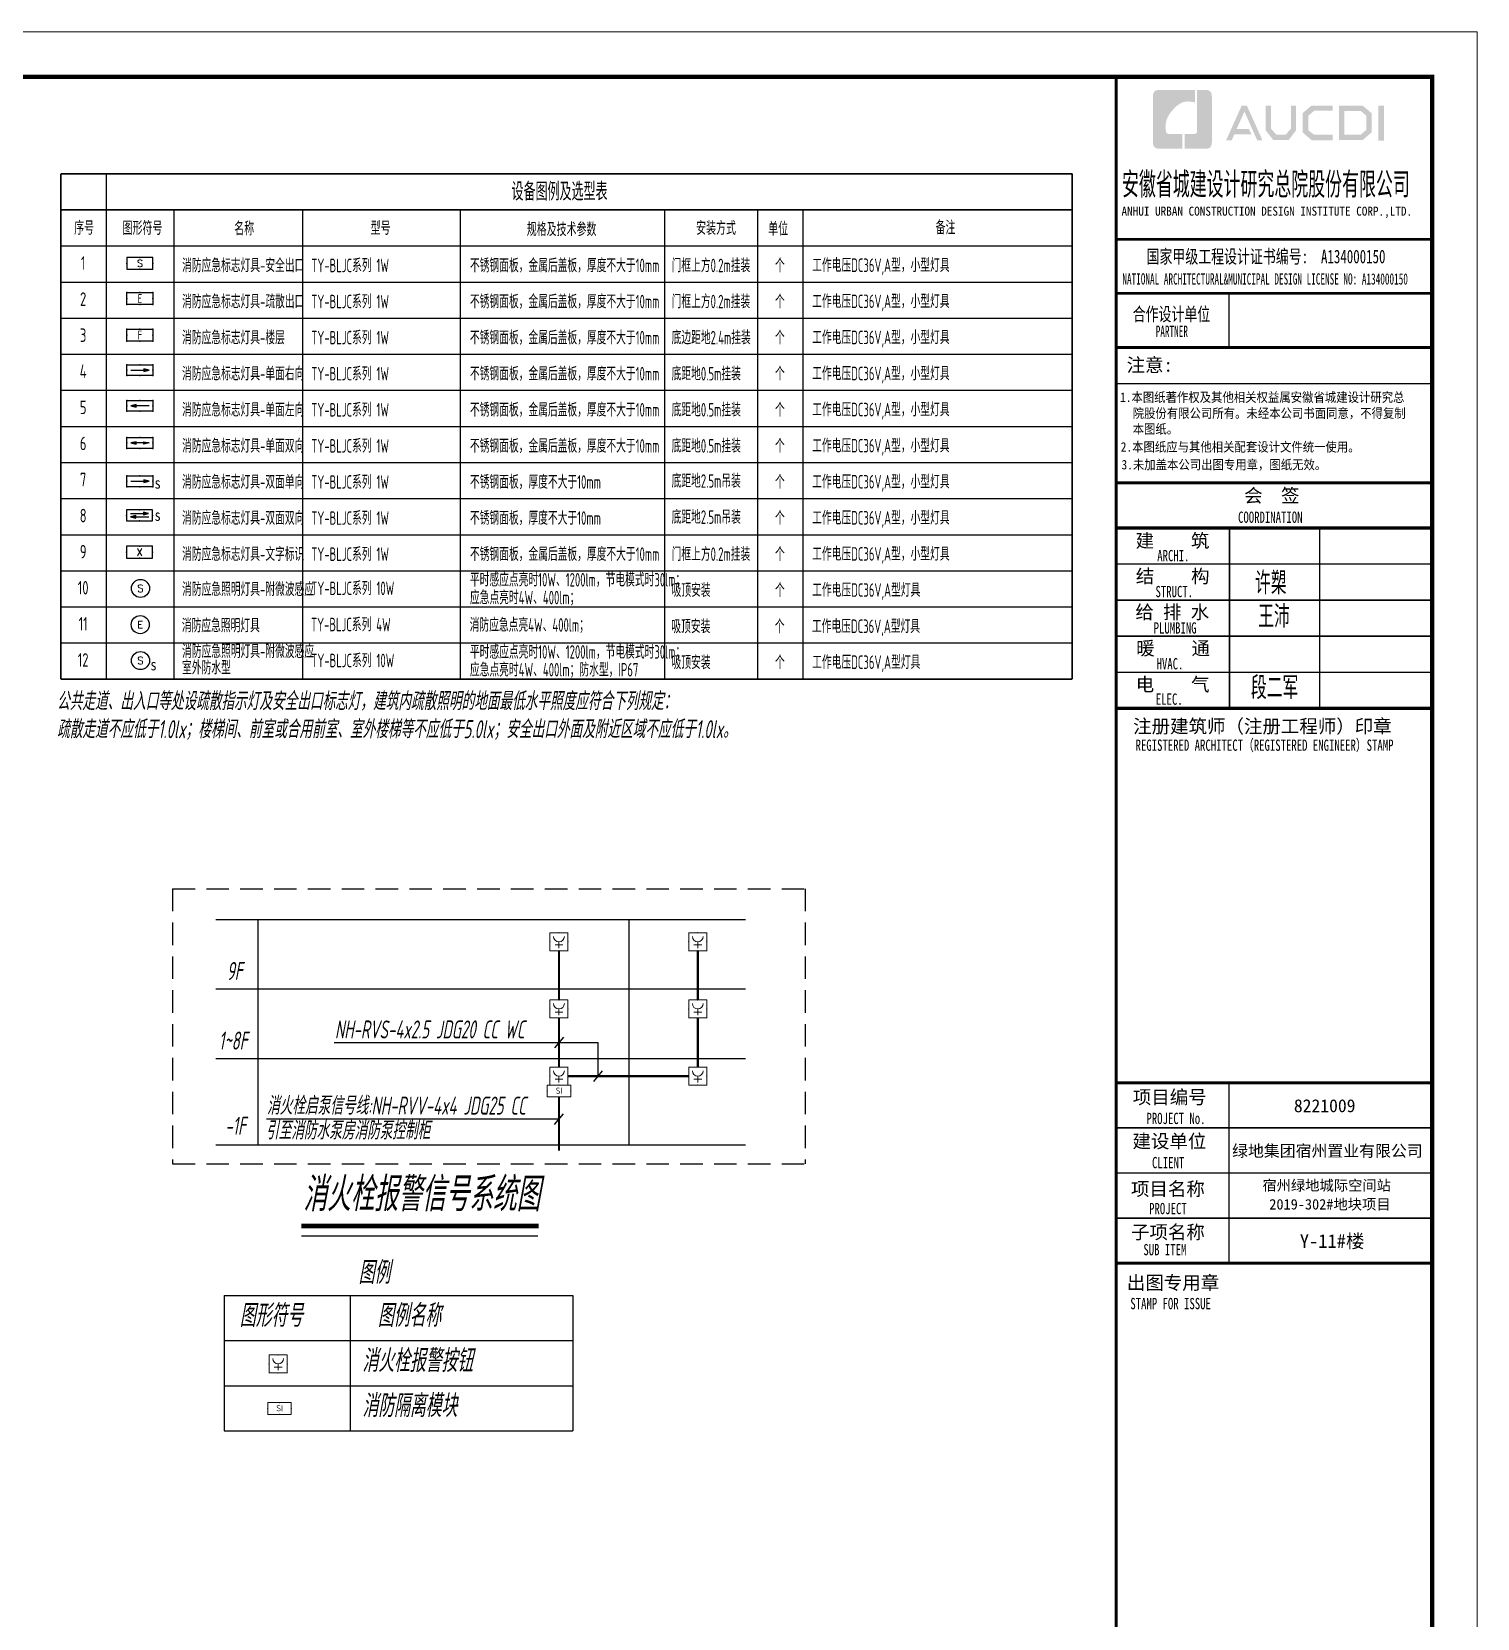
# Model space of a CAD drawing. Extents: x 3002737 to 4077523, y -995787 to -7267.
# Drawn here: x 3253006 to 3285035, y -674557 to -639387 of the extents above; entities that cross this region are included whole.
import ezdxf
from ezdxf.enums import TextEntityAlignment as Align

# ---------------------------------------------------------------- set-up
doc = ezdxf.new("R2010")
doc.units = 0
doc.header["$LTSCALE"] = 1000
doc.header["$MEASUREMENT"] = 0
doc.linetypes.add('DASHED', pattern=[0.75, 0.5, -0.25])
doc.layers.get('0').update_dxf_attribs({"linetype": 'CONTINUOUS'})
for name, color, linetype in [('!!DIM-动力', 7, 'CONTINUOUS'), ('!!电气', 1, 'CONTINUOUS'), ('DIM-照明', 7, 'CONTINUOUS'), ('EQUIP-照明', 3, 'CONTINUOUS'), ('PUB_TITLE', 4, 'CONTINUOUS'), ('WIRE-SECU-1', 30, 'CONTINUOUS'), ('WIRE-照明', 2, 'CONTINUOUS'), ('WIRE-通讯', 4, 'CONTINUOUS'), ('图签文字', 4, 'CONTINUOUS'), ('照明平面导线层', 3, 'CONTINUOUS'), ('电气文字标注', 6, 'CONTINUOUS')]:
    doc.layers.add(name, color=color, linetype=linetype)
for name, color, linetype, lineweight in [('EQUIP-消防', 3, 'CONTINUOUS', 20), ('图框', 147, 'CONTINUOUS', 20), ('图签', 147, 'CONTINUOUS', 18)]:
    doc.layers.add(name, color=color, linetype=linetype, lineweight=lineweight)
doc.styles.add('_TCH_DIM_T3', font='SIMPLEX.shx', dxfattribs={"width": 0.705882, "bigfont": 'GBCBIG.shx'})
doc.styles.add('_TEL_DIM', font='SIMPLEX', dxfattribs={"width": 0.8, "height": 3.5, "bigfont": 'HZTXT'})
doc.styles.add('HT', font='simhei.ttf')
doc.styles.add('HZTXT', font='gbeitc.shx', dxfattribs={"width": 0.8, "height": 400, "bigfont": 'hztxt.shx'})
doc.styles.get("Standard").update_dxf_attribs({"font": 'gbenor.shx', "bigfont": 'gbcbig.shx'})
doc.styles.add('TSSD_Dimension', font='Tssdeng.shx', dxfattribs={"width": 0.7, "bigfont": 'tssdchn.shx'})
doc.styles.add('宋体', font='', dxfattribs={"height": 4})
doc.styles.add('建筑图签-1', font='simhei.ttf', dxfattribs={"width": 0.7})
doc.styles.add('建筑图签-2', font='TXT.shx', dxfattribs={"width": 0.5, "bigfont": 'HZTXT.shx'})
doc.styles.get('宋体').set_extended_font_data('SimSun')

# ---------------------------------------------------------------- blocks, each defined once
blk = doc.blocks.new('$equip$00002656')
for p, q in [((-0.5, 1), (-0.5, 0)), ((0.5, 1), (-0.5, 1)), ((0.5, 0), (0.5, 1)), ((-0.5, 0), (0.5, 0)), ((-0.219, 0.331), (0.222, 0.331)), ((0, 0.5), (0, 0.15))]:
    blk.add_line(p, q)
at = {"const_width": 0.04}
blk.add_lwpolyline([(-0.5, 1), (0.5, 1), (0.5, 0), (-0.5, 0), (-0.5, 1), (0.5, 1)], dxfattribs=at)
blk.add_arc((0, 0.8), 0.3, 180, 0)
for p in [(0, 1), (-0.5, 0.5), (0, 0), (0.5, 0.5)]:
    blk.add_point(p)
at = {"color": 7, "flags": 1}
for tag, height, p in [('A', 0.00002, (0, 0)), ('B', 0.4, (0.762, 0.292))]:
    blk.add_attdef(tag, text='', height=height, dxfattribs=at).set_placement(p, align=Align.MIDDLE_CENTER)
blk = doc.blocks.new('$equip$00002776')
for p, q in [((0.65, 0.65), (-0.65, 0.65)), ((-0.65, 0.65), (-0.65, 0)), ((-0.65, 0), (0.65, 0)), ((0.65, 0), (0.65, 0.65))]:
    blk.add_line(p, q)
at = {"const_width": 0.04}
blk.add_lwpolyline([(-0.65, 0.65), (-0.65, 0), (0.65, 0), (0.65, 0.65), (-0.65, 0.65), (-0.65, 0)], dxfattribs=at)
for p in [(-0.65, 0.325), (0, 0.65), (0, 0), (0.65, 0.325)]:
    blk.add_point(p)
at = {"color": 7}
blk.add_attdef('$TEXT$', text='', height=0.34, dxfattribs=at).set_placement((0.006, 0.343), align=Align.MIDDLE_CENTER)
at = {"color": 7, "flags": 1}
for tag, height, p in [('A', 0.00002, (0, 0)), ('B', 0.4, (0.905, 0.246))]:
    blk.add_attdef(tag, text='', height=height, dxfattribs=at).set_placement(p, align=Align.MIDDLE_CENTER)
blk = doc.blocks.new('院标1')
h = blk.add_hatch(color=150)
h.dxf.hatch_style = 1
h.set_gradient(color1=(33, 113, 253), color2=(33, 113, 253), tint=1, name='INVCURVED')
edge = h.paths.add_edge_path()
edge.add_spline(control_points=[(116373, 648379), (116379, 648379), (116382, 648379), (116391, 648379), (116391, 648379), (116391, 648379), (116616, 648379), (116616, 648379), (116616, 648379), (116616, 648379), (116616, 648054), (116616, 648054), (116616, 648054), (116616, 648054), (116108, 648054), (116108, 648054), (116108, 648054), (116028, 648054), (115963, 648111), (115963, 648199), (115963, 648199), (115963, 648199), (115963, 649215), (115963, 649215), (115963, 649215), (115963, 649295), (116018, 649360), (116108, 649360), (116108, 649360), (116108, 649360), (116897, 649360), (116897, 649360), (116897, 649360), (116897, 649360), (116897, 649080), (116897, 649080), (116897, 649080), (116897, 649080), (116566, 649140), (116356, 648859), (116356, 648859), (116245, 648719), (116240, 648545), (116247, 648466), (116247, 648466), (116254, 648386), (116247, 648466), (116247, 648466), (116247, 648466), (116247, 648466), (116258, 648374), (116373, 648379)], knot_values=[0, 0, 0, 0, 0.071429, 0.071429, 0.071429, 0.107143, 0.142857, 0.142857, 0.142857, 0.178571, 0.214286, 0.214286, 0.214286, 0.25, 0.285714, 0.285714, 0.285714, 0.321429, 0.357143, 0.357143, 0.357143, 0.392857, 0.428571, 0.428571, 0.428571, 0.464286, 0.5, 0.5, 0.5, 0.535714, 0.571429, 0.571429, 0.571429, 0.607143, 0.642857, 0.642857, 0.642857, 0.678571, 0.714286, 0.714286, 0.714286, 0.75, 0.785714, 0.785714, 0.785714, 0.821429, 0.857143, 0.857143, 0.857143, 0.928571, 1, 1, 1, 1], degree=3, periodic=0)
h = blk.add_hatch(color=150)
h.dxf.hatch_style = 1
h.set_gradient(color1=(33, 113, 253), color2=(33, 113, 253), tint=1, name='INVCURVED')
edge = h.paths.add_edge_path()
edge.add_spline(control_points=[(117268, 649215), (117268, 649215), (117268, 648199), (117268, 648199), (117268, 648199), (117268, 648114), (117212, 648054), (117123, 648054), (117123, 648054), (117123, 648054), (116663, 648054), (116663, 648054), (116663, 648054), (116663, 648054), (116663, 648379), (116663, 648379), (116663, 648379), (116663, 648379), (116865, 648379), (116865, 648379), (116865, 648379), (116907, 648379), (116941, 648413), (116941, 648455), (116941, 648455), (116941, 648455), (116941, 649360), (116941, 649360), (116941, 649360), (116941, 649360), (117123, 649360), (117123, 649360), (117123, 649360), (117204, 649360), (117268, 649306), (117268, 649215)], knot_values=[0, 0, 0, 0, 0.1, 0.1, 0.1, 0.15, 0.2, 0.2, 0.2, 0.25, 0.3, 0.3, 0.3, 0.35, 0.4, 0.4, 0.4, 0.45, 0.5, 0.5, 0.5, 0.55, 0.6, 0.6, 0.6, 0.65, 0.7, 0.7, 0.7, 0.75, 0.8, 0.8, 0.8, 0.9, 1, 1, 1, 1], degree=3, periodic=0)
blk = doc.blocks.new('A$C086A1D60')
at = {"layer": 'PUB_TITLE'}
h = blk.add_hatch(color=4, dxfattribs=at)
h.paths.add_polyline_path([(5808, 56758), (5934, 56758), (5934, 55988), (5808, 55988)])
h.paths.add_polyline_path([(5056, 56642), (5056, 56116), (5416, 56116), (5540, 56223), (5540, 56541), (5420, 56642)], flags=16)
h.paths.add_polyline_path([(4938, 56760), (4938, 55998), (5460, 55998), (5659, 56168), (5659, 56596), (5463, 56760)])
h.paths.add_polyline_path([(4795, 56764), (4795, 56648), (4388, 56648), (4255, 56537), (4255, 56218), (4388, 56115), (4797, 56115), (4797, 55993), (4333, 55993), (4131, 56168), (4131, 56596), (4329, 56764)])
h.paths.add_polyline_path([(3312, 56762), (3432, 56762), (3432, 56251), (3546, 56120), (3757, 56120), (3871, 56251), (3871, 56762), (3985, 56762), (3985, 56214), (3821, 55997), (3483, 55997), (3312, 56216)])
h.paths.add_polyline_path([(2780, 56760), (2897, 56760), (3239, 55996), (3123, 55996), (2842, 56630), (2667, 56242), (2938, 56242), (2999, 56127), (2618, 56127), (2559, 55994), (2436, 55994)])
for points, const_width in [([(0, 51400), (7000, 51400)], 70), ([(0, 50599), (7000, 50599)], 35)]:
    blk.add_lwpolyline(points, dxfattribs=dict(const_width=const_width))
at = {"layer": '图框'}
for p, q in [((0, 53800), (7000, 53800)), ((0, 53800), (7000, 53800)), ((0, 52600), (7000, 52600))]:
    blk.add_line(p, q, dxfattribs=at)
for points, const_width in [([(0, 0), (0, 57400)], 70), ([(0, 53800), (7000, 53800)], 60), ([(0, 52600), (7000, 52600)], 60), ([(0, 52600), (7000, 52600)], 60), ([(2500, 52600), (2500, 51400)], 35), ([(0, 51400), (7000, 51400)], 60), ([(8, 48400), (7008, 48400)], 60), ([(8, 47400), (7008, 47400)], 70), ([(8, 47400), (7008, 47400)], 70), ([(2508, 47400), (2508, 43400)], 35), ([(4508, 47400), (4508, 43400)], 35), ([(8, 46600), (7008, 46600)], 35), ([(8, 45800), (7008, 45800)], 35), ([(8, 45000), (7008, 45000)], 35), ([(8, 44200), (7008, 44200)], 35), ([(8, 43400), (7008, 43400)], 70), ([(0, 35100), (7000, 35100)], 70), ([(0, 35100), (7000, 35100)], 70), ([(2500, 31100), (2500, 35100)], 35), ([(0, 34100), (7000, 34100)], 35), ([(0, 33100), (7000, 33100)], 35), ([(0, 32100), (7000, 32100)], 35), ([(7000, 31100), (0, 31100)], 70)]:
    blk.add_lwpolyline(points, dxfattribs=dict(at, const_width=const_width))
blk.add_blockref('院标1', (-115149, -592249))
at = {"layer": 'PUB_TITLE', "style": 'HT', "width": 0.88}
for s, p in [('1.本图纸著作权及其他相关权益属安徽省城建设计研究总', (86, 50193)), ('院股份有限公司所有。未经本公司书面同意，不得复制', (365, 49839)), ('本图纸。', (365, 49489)), (' 2.本图纸应与其他相关配套设计文件统一使用。 ', (-25, 49092)), ('3.未加盖本公司出图专用章，图纸无效。', (118, 48698))]:
    blk.add_text(s, height=210, dxfattribs=at).set_placement(p)
at = {"layer": '图签', "color": 154, "style": '宋体'}
for s, height, p in [('8221009', 286.7, (3937, 34448)), ('绿地集团宿州置业有限公司', 258.01, (2568, 33462)), ('宿州绿地城际空间站', 232.2, (3238, 32709)), ('2019-302#地块项目', 232.21, (3392, 32291))]:
    blk.add_text(s, height=height, dxfattribs=at).set_placement(p)
at = {"layer": '图签文字', "color": 7, "style": '建筑图签-1'}
for s, height, width, p in [('安徽省城建设计研究总院股份有限公司', 500, 0.55, (128, 54777)), ('国家甲级工程设计证书编号:  A134000150', 300, 0.7, (672, 53267)), ('合作设计单位', 300, 0.7, (365, 51990))]:
    blk.add_text(s, height=height, dxfattribs=dict(at, width=width)).set_placement(p)
at = {"layer": '图签文字', "linetype": 'Continuous', "style": '建筑图签-1', "width": 0.91}
blk.add_text('ANHUI URBAN CONSTRUCTION DESIGN INSTITUTE CORP.,LTD.', height=200, dxfattribs=at).set_placement((118, 54322))
at = {"layer": '图签文字', "style": '建筑图签-1'}
for s, width, p in [('NATIONAL ARCHITECTURAL&MUNICIPAL DESIGN LICENSE NO: A134000150', 0.6, (137, 52795)), ('PARTNER', 0.6, (875, 51634)), ('COORDINATION', 0.7, (2700, 47513)), ('ARCHI.', 0.7, (909, 46662)), ('STRUCT.', 0.7, (870, 45865)), ('PLUMBING', 0.7, (829, 45058)), ('HVAC.', 0.7, (894, 44265)), ('ELEC.', 0.7, (878, 43480)), ('REGISTERED ARCHITECT（REGISTERED ENGINEER）STAMP', 0.7, (429, 42459)), ('PROJECT No.', 0.7, (670, 34185, -1799)), ('CLIENT', 0.7, (794, 33206)), ('PROJECT', 0.7, (729, 32187)), ('SUB ITEM', 0.7, (602, 31276)), ('STAMP FOR ISSUE', 0.7, (313, 30081))]:
    blk.add_text(s, height=250, dxfattribs=dict(at, width=width)).set_placement(p)
at = {"layer": '图签文字', "color": 7, "style": '建筑图签-1'}
for s, p in [('注意:', (231, 50863)), ('会  签', (2835, 47968)), ('建    筑', (430, 46967)), ('结    构', (434, 46179)), ('给 排 水', (425, 45385)), ('暖    通', (443, 44582)), ('电    气', (433, 43782)), ('注册建筑师（注册工程师）印章', (375, 42854)), ('项目编号', (368, 34632)), ('建设单位', (360, 33655)), ('项目名称', (327, 32597)), ('子项名称', (327, 31640)), ('出图专用章', (236, 30518))]:
    blk.add_text(s, height=300, dxfattribs=at).set_placement(p)
at = {"layer": '图签文字', "color": 1, "style": '建筑图签-2', "width": 0.7}
for s, p in [('许槊', (3075, 45928)), ('王沛', (3146, 45187)), ('段二军', (2985, 43607))]:
    blk.add_text(s, height=500, dxfattribs=at).set_placement(p)
at = {"layer": '图签文字', "color": 2, "style": '建筑图签-1'}
blk.add_text('Y-11#楼', height=300, dxfattribs=at).set_placement((4069, 31441))
blk = doc.blocks.new('$equip$00002534')
for p, q in [((-0.72, 0.66), (-0.72, 0)), ((0.72, 0.66), (-0.72, 0.66)), ((-0.72, 0), (0.72, 0)), ((0.72, 0), (0.72, 0.66))]:
    blk.add_line(p, q)
at = {"const_width": 0.04}
blk.add_lwpolyline([(-0.72, 0.66), (-0.72, 0), (0.72, 0), (0.72, 0.66), (-0.72, 0.66), (-0.72, 0)], dxfattribs=at)
for p in [(-0.72, 0.33), (0, 0.66), (0, 0), (0.72, 0.33)]:
    blk.add_point(p)
at = {"color": 7, "style": '_TEL_DIM'}
blk.add_attdef('$TEXT$', text='', height=0.4, dxfattribs=at).set_placement((0, 0.33), align=Align.MIDDLE_CENTER)
at = {"color": 7, "style": '_TEL_DIM', "flags": 1}
blk.add_attdef('A', text='', height=0.00002, dxfattribs=at).set_placement((0, 0), align=Align.MIDDLE_CENTER)
blk = doc.blocks.new('楼层指示1W')
blk.add_lwpolyline([(-288, 264), (288, 264), (288, 0), (-288, 0)], close=True)
for p in [(-288, 264), (-288, 132), (-288, 0), (0, 264), (0, 0), (288, 264), (288, 132), (288, 0)]:
    blk.add_point(p)
at = {"color": 7, "width": 0.8}
blk.add_attdef('$TEXT$', text='', height=200, dxfattribs=at).set_placement((0, 132), align=Align.MIDDLE_CENTER)
at = {"color": 7, "flags": 1}
for tag in ['REMARK', 'A']:
    blk.add_attdef(tag, text='', height=0.01, dxfattribs=at).set_placement((0, 0), align=Align.MIDDLE_CENTER)
blk = doc.blocks.new('$equip_U$00000093(lemon-PC)')
for p in [(-0.72, 0.66), (-0.72, 0.33), (-0.72, 0), (0, 0.66), (0, 0), (0.72, 0.66), (0.72, 0.33), (0.72, 0)]:
    blk.add_point(p)
at = {"xscale": 0.002499999944120646, "yscale": 0.002499999944120646, "zscale": 0.002499999944120646}
blk.add_blockref('楼层指示1W', (0, 0), dxfattribs=at).add_auto_attribs({'$TEXT$': 'F'})
at = {"color": 7, "style": '_TCH_DIM_T3', "flags": 1}
for tag in ['A', 'REMARK']:
    blk.add_attdef(tag, text='', height=0.000025, dxfattribs=at).set_placement((0, 0), align=Align.MIDDLE_CENTER)
blk = doc.blocks.new('右向疏散')
h = blk.add_hatch(color=256)
h.paths.add_polyline_path([(202, 120), (86, 149), (86, 120)])
h.paths.add_polyline_path([(202, 120), (86, 120), (86, 91)])
at = {"color": 7}
blk.add_line((-202, 120), (202, 120), dxfattribs=at)
for p, q in [((202, 120), (86, 149)), ((86, 149), (86, 91)), ((86, 91), (202, 120))]:
    blk.add_line(p, q)
blk.add_lwpolyline([(-288, 240), (288, 240), (288, 0), (-288, 0)], close=True)
blk = doc.blocks.new('$equip_U$00000098(lemon-PC)')
for p in [(-0.72, 0), (0, 0), (0.72, 0), (-0.72, -0.3), (-0.72, -0.6), (0, -0.6), (0.72, -0.3), (0.72, -0.6)]:
    blk.add_point(p)
at = {"xscale": 0.002499999944120646, "yscale": 0.002499999944120646, "zscale": 0.002499999944120646}
blk.add_blockref('右向疏散', (0, -0.6), dxfattribs=at)
at = {"color": 7, "style": '_TCH_DIM_T3', "flags": 1}
for tag in ['A', 'REMARK']:
    blk.add_attdef(tag, text='', height=0.000025, dxfattribs=at).set_placement((0, 0), align=Align.MIDDLE_CENTER)
at = {"color": 7, "style": '_TCH_DIM_T3'}
blk.add_attdef('$TEXT$', text='', height=0.000025, dxfattribs=at).set_placement((0, -0.6), align=Align.MIDDLE_CENTER)
blk = doc.blocks.new('左向疏散')
h = blk.add_hatch(color=256)
h.paths.add_polyline_path([(-202, 120), (-86, 91), (-86, 120)])
h.paths.add_polyline_path([(-202, 120), (-86, 120), (-86, 149)])
for p, q in [((-86, 149), (-202, 120)), ((-202, 120), (-86, 91)), ((-86, 91), (-86, 149))]:
    blk.add_line(p, q)
at = {"color": 7}
blk.add_line((202, 120), (-202, 120), dxfattribs=at)
blk.add_lwpolyline([(-288, 240), (288, 240), (288, 0), (-288, 0)], close=True)
blk = doc.blocks.new('$equip_U$00000099(lemon-PC)')
for p in [(-0.72, 0), (0, 0), (0.72, 0), (-0.72, -0.3), (-0.72, -0.6), (0, -0.6), (0.72, -0.3), (0.72, -0.6)]:
    blk.add_point(p)
at = {"xscale": 0.002499999944120646, "yscale": 0.002499999944120646, "zscale": 0.002499999944120646}
blk.add_blockref('左向疏散', (0, -0.6), dxfattribs=at)
at = {"color": 7, "style": '_TCH_DIM_T3', "flags": 1}
for tag in ['A', 'REMARK']:
    blk.add_attdef(tag, text='', height=0.000025, dxfattribs=at).set_placement((0, 0), align=Align.MIDDLE_CENTER)
blk = doc.blocks.new('双向疏散')
h = blk.add_hatch(color=256)
h.paths.add_polyline_path([(-202, 120), (-86, 91), (-86, 120)])
h.paths.add_polyline_path([(-202, 120), (-86, 120), (-86, 149)])
h = blk.add_hatch(color=256)
h.paths.add_polyline_path([(202, 120), (86, 91), (86, 120)])
h.paths.add_polyline_path([(202, 120), (86, 120), (86, 149)])
for p, q in [((-86, 149), (-202, 120)), ((-202, 120), (-86, 91)), ((-86, 91), (-86, 149)), ((86, 149), (202, 120)), ((86, 91), (86, 149)), ((202, 120), (86, 91))]:
    blk.add_line(p, q)
at = {"color": 7}
blk.add_line((202, 120), (-202, 120), dxfattribs=at)
blk.add_lwpolyline([(-288, 240), (288, 240), (288, 0), (-288, 0)], close=True)
blk = doc.blocks.new('$equip_U$00000097(lemon-PC)')
for p in [(-0.72, 0.6), (-0.72, 0.3), (0, 0.6), (0.72, 0.6), (0.72, 0.3), (-0.72, 0), (0, 0), (0.72, 0)]:
    blk.add_point(p)
at = {"xscale": 0.002499999944120646, "yscale": 0.002499999944120646, "zscale": 0.002499999944120646}
blk.add_blockref('双向疏散', (0, 0), dxfattribs=at)
at = {"color": 7, "style": '_TCH_DIM_T3', "flags": 1}
for tag in ['A', 'REMARK']:
    blk.add_attdef(tag, text='', height=0.000025, dxfattribs=at).set_placement((0, 0), align=Align.MIDDLE_CENTER)
blk = doc.blocks.new('安全出口1W')
blk.add_lwpolyline([(-288, 264), (288, 264), (288, 0), (-288, 0)], close=True)
for p in [(-288, 264), (-288, 132), (-288, 0), (0, 264), (0, 0), (288, 264), (288, 132), (288, 0)]:
    blk.add_point(p)
at = {"color": 7, "width": 0.8}
blk.add_attdef('$TEXT$', text='', height=200, dxfattribs=at).set_placement((0, 132), align=Align.MIDDLE_CENTER)
at = {"color": 7, "flags": 1}
for tag in ['A', 'REMARK']:
    blk.add_attdef(tag, text='', height=0.01, dxfattribs=at).set_placement((0, 0), align=Align.MIDDLE_CENTER)
blk = doc.blocks.new('$equip_U$00000094(lemon-PC)')
for p in [(-0.72, 0.66), (-0.72, 0.33), (-0.72, 0), (0, 0.66), (0, 0), (0.72, 0.66), (0.72, 0.33), (0.72, 0)]:
    blk.add_point(p)
at = {"xscale": 0.002499999944120646, "yscale": 0.002499999944120646, "zscale": 0.002499999944120646}
blk.add_blockref('安全出口1W', (0, 0), dxfattribs=at).add_auto_attribs({'$TEXT$': 'E'})
at = {"color": 7, "style": '_TCH_DIM_T3', "flags": 1}
for tag in ['A', 'REMARK']:
    blk.add_attdef(tag, text='', height=0.000025, dxfattribs=at).set_placement((0, 0), align=Align.MIDDLE_CENTER)
blk = doc.blocks.new('$equip$00002542')
h = blk.add_hatch(color=256)
h.paths.add_polyline_path([(-0.215, 0.29), (-0.503, 0.218), (-0.215, 0.218)])
h.paths.add_polyline_path([(-0.215, 0.218), (-0.503, 0.218), (-0.215, 0.146)])
h.paths.add_polyline_path([(0.215, 0.472), (0.215, 0.328), (0.503, 0.4)])
for p, q in [((-0.72, 0.6), (-0.72, 0)), ((0.72, 0.6), (-0.72, 0.6)), ((-0.72, 0), (0.72, 0)), ((-0.215, 0.29), (-0.503, 0.218)), ((-0.503, 0.218), (-0.215, 0.146)), ((-0.215, 0.146), (-0.215, 0.29)), ((0.215, 0.472), (0.215, 0.328)), ((0.503, 0.4), (0.215, 0.472)), ((0.215, 0.328), (0.503, 0.4)), ((0.72, 0), (0.72, 0.6))]:
    blk.add_line(p, q)
at = {"color": 7}
for p, q in [((-0.505, 0.4), (0.455, 0.4)), ((-0.503, 0.218), (0.505, 0.218))]:
    blk.add_line(p, q, dxfattribs=at)
at = {"const_width": 0.04}
blk.add_lwpolyline([(-0.72, 0.6), (-0.72, 0), (0.72, 0), (0.72, 0.6), (-0.72, 0.6), (-0.72, 0)], dxfattribs=at)
for p in [(-0.72, 0.3), (0, 0.6), (0, 0), (0.72, 0.3)]:
    blk.add_point(p)
at = {"color": 7, "style": '_TEL_DIM', "flags": 1}
blk.add_attdef('A', text='', height=0.00002, dxfattribs=at).set_placement((0, 0), align=Align.MIDDLE_CENTER)
blk = doc.blocks.new('$equip$00001838')
blk.add_circle((0, 0), 0.5)
at = {"style": '_TEL_DIM'}
blk.add_attdef('$TEXT$', text='', height=0.4, dxfattribs=at).set_placement((0, 0), align=Align.MIDDLE_CENTER)
at = {"style": '_TEL_DIM', "flags": 1}
blk.add_attdef('A', text='', height=0.00002, dxfattribs=at).set_placement((0, 0), align=Align.MIDDLE_CENTER)

msp = doc.modelspace()

# ---------------------------------------------------------------- linework, layer by layer
at = {"layer": '!!DIM-动力'}
for p, q in [((3257085.7, -659063.5), (3268824.5, -659063.5)), ((3266233.7, -659063.5), (3266233.7, -664059.8)), ((3257085.7, -660607.4), (3268824.5, -660607.4)), ((3264785.4, -661676.3), (3264590.5, -661912.2)), ((3264687.9, -661794.2), (3265551.4, -661794.2)), ((3265551.4, -661794.2), (3265551.4, -662538.6)), ((3257085.7, -662151.2), (3268824.5, -662151.2)), ((3265648.8, -662420.7), (3265453.9, -662656.6)), ((3264777.5, -663374), (3264582.6, -663609.9)), ((3257085.7, -664059.8), (3268824.5, -664059.8))]:
    msp.add_line(p, q, dxfattribs=at)
for points in [[(3259710.6, -661794.2), (3264687.9, -661794.2)], [(3258208.2, -663482.4), (3264687.9, -663482.4)]]:
    msp.add_lwpolyline(points, dxfattribs=at)
at = {"layer": 'DIM-照明', "color": 253, "linetype": 'DASHED'}
for p, q in [((3256124.6, -658383.7), (3256124.6, -664484)), ((3256124.6, -658383.7), (3270140, -658383.7)), ((3270140, -658383.7), (3270140, -664484)), ((3256124.6, -664484), (3270140, -664484))]:
    msp.add_line(p, q, dxfattribs=at)
at = {"layer": 'DIM-照明'}
for p, q in [((3258018.2, -659063.5), (3258018.2, -664059.8)), ((3257266.9, -667402.5), (3257266.9, -670402.5)), ((3257266.9, -667402.5), (3264997.9, -667402.5)), ((3260061.4, -667402.5), (3260061.4, -670402.5)), ((3264997.9, -667402.5), (3264997.9, -670402.5)), ((3257266.9, -668402.5), (3264997.9, -668402.5)), ((3257266.9, -669402.5), (3264997.9, -669402.5)), ((3257266.9, -670402.5), (3264997.9, -670402.5))]:
    msp.add_line(p, q, dxfattribs=at)
at = {"layer": 'WIRE-SECU-1', "color": 7}
msp.add_line((3258983.5, -666076.9, 959.7), (3264217.3, -666076.9, 959.7), dxfattribs=at)
at = {"layer": 'WIRE-SECU-1', "color": 7, "const_width": 98.5, "elevation": 959.7}
msp.add_lwpolyline([(3258982.3, -665861.2), (3264241.3, -665861.2)], dxfattribs=at)
at = {"layer": 'WIRE-照明', "color": 7}
for p, q in [((3254651.9, -642536), (3254651.9, -653736)), ((3256151.9, -643336), (3256151.9, -653736)), ((3259002.9, -643336), (3259002.9, -653736)), ((3262498.3, -643336), (3262498.3, -653736)), ((3267028.6, -643336), (3267028.6, -653736)), ((3269095.9, -653736), (3269095.9, -643336)), ((3270095.9, -653736), (3270095.9, -643336)), ((3253651.9, -644936), (3276060.7, -644936)), ((3253651.9, -645736), (3276060.7, -645736)), ((3253651.9, -646536), (3276060.7, -646536)), ((3253651.9, -647336), (3276060.7, -647336)), ((3253651.9, -648136), (3276060.7, -648136)), ((3253651.9, -648936), (3276060.7, -648936)), ((3253651.9, -649736), (3276060.7, -649736)), ((3253651.9, -650536), (3276060.7, -650536)), ((3253651.9, -651336), (3276060.7, -651336)), ((3253651.9, -652136), (3276060.7, -652136)), ((3253651.9, -652936), (3276060.7, -652936)), ((3253651.9, -653736), (3276060.7, -653736))]:
    msp.add_line(p, q, dxfattribs=at)
at = {"layer": 'WIRE-照明', "color": 7, "const_width": 35}
for points in [[(3253651.9, -642536), (3253651.9, -653736)], [(3253651.9, -642536), (3276060.7, -642536)], [(3276060.7, -642536), (3276060.7, -653736)], [(3253651.9, -643336), (3276060.7, -643336)], [(3253651.9, -644136), (3276060.7, -644136)], [(3253651.9, -653736), (3276060.7, -653736)]]:
    msp.add_lwpolyline(points, dxfattribs=at)
at = {"layer": 'WIRE-通讯', "linetype": 'Continuous', "const_width": 50}
for points in [[(3264687.9, -660849.8), (3264687.9, -659761)], [(3267764, -660849.8), (3267764, -659761)], [(3264687.9, -662338.6), (3264687.9, -661249.8)], [(3267764, -662338.6), (3267764, -661249.8)], [(3264887.9, -662538.6), (3267564, -662538.6)], [(3264687.9, -664192), (3264687.9, -664192), (3264687.9, -662998.6)]]:
    msp.add_lwpolyline(points, dxfattribs=at)
at = {"layer": '图框'}
msp.add_lwpolyline([(3200935, -639386.6), (3285035, -639386.6), (3285035, -698786.6), (3200935, -698786.6)], close=True, dxfattribs=at)
at = {"layer": '图框', "const_width": 100}
msp.add_lwpolyline([(3284035, -697786.6), (3284035, -640386.6), (3203435, -640386.6), (3203435, -697786.6)], close=True, dxfattribs=at)

# ---------------------------------------------------------------- block references
at = {"layer": '!!电气'}
msp.add_blockref('A$C086A1D60', (3277035, -697786.6), dxfattribs=at)
at = {"layer": 'EQUIP-消防', "linetype": 'ByBlock', "ltscale": 0.5, "xscale": 400, "yscale": 400, "zscale": 400}
for p in [(3264687.9, -659761), (3267764, -659761), (3264687.9, -661249.8), (3267764, -661249.8), (3264687.9, -662738.6), (3267764, -662738.6), (3258466.1, -669119.6)]:
    msp.add_blockref('$equip$00002656', p, dxfattribs=at)
at = {"layer": 'EQUIP-消防', "xscale": 400, "yscale": 400, "zscale": 400}
for p in [(3264687.9, -662998.6), (3258496.4, -670037.2)]:
    msp.add_blockref('$equip$00002776', p, dxfattribs=at).add_auto_attribs({'$TEXT$': 'SI'})
at = {"layer": 'EQUIP-照明', "xscale": 400, "yscale": 400, "zscale": 400}
for name, p, values in [('$equip$00002534', (3255403.9, -644653.4), {'$TEXT$': 'S'}), ('$equip_U$00000098(lemon-PC)', (3255403.9, -646770.3), {'$TEXT$': 'REMARK'}), ('$equip_U$00000098(lemon-PC)', (3255403.9, -649231.8, 0), {'$TEXT$': 'REMARK'}), ('$equip$00002534', (3255395, -651053.8), {'$TEXT$': 'X'})]:
    msp.add_blockref(name, p, dxfattribs=at).add_auto_attribs(values)
for name, p in [('$equip_U$00000094(lemon-PC)', (3255403.9, -645433.9)), ('$equip_U$00000093(lemon-PC)', (3255403.9, -646243.2)), ('$equip_U$00000099(lemon-PC)', (3255403.9, -647560.4)), ('$equip_U$00000097(lemon-PC)', (3255403.9, -648623.3))]:
    msp.add_blockref(name, p, dxfattribs=at)
at = {"layer": 'EQUIP-照明', "ltscale": 0.8, "xscale": 400, "yscale": 400, "zscale": 400}
msp.add_blockref('$equip$00002542', (3255395, -650227.2), dxfattribs=at)
at = {"layer": 'EQUIP-照明', "color": 6}
ref = msp.add_blockref('$equip$00001838', (3255415.6, -651727.2), dxfattribs=dict(at, xscale=400, yscale=400, zscale=400))
ref.add_attrib('$TEXT$', 'S', dxfattribs={"layer": '0', "color": 7, "height": 160, "style": '_TEL_DIM'}).set_placement((3255415.6, -651727.2), align=Align.MIDDLE_CENTER)
ref = msp.add_blockref('$equip$00001838', (3255410.1, -652530.4), dxfattribs=dict(at, xscale=400, yscale=400, zscale=400))
ref.add_attrib('$TEXT$', 'E', dxfattribs={"layer": '0', "color": 7, "height": 160, "style": '_TEL_DIM'}).set_placement((3255410.1, -652530.4), align=Align.MIDDLE_CENTER)
ref = msp.add_blockref('$equip$00001838', (3255415.6, -653327.2), dxfattribs=dict(at, xscale=400, yscale=400, zscale=400))
ref.add_attrib('$TEXT$', 'S', dxfattribs={"layer": '0', "color": 7, "height": 160, "style": '_TEL_DIM'}).set_placement((3255415.6, -653327.2), align=Align.MIDDLE_CENTER)

# ---------------------------------------------------------------- texts
at = {"layer": 'DIM-照明', "style": 'HZTXT', "width": 0.7}
for s, height, p in [('9F', 400, (3257327.9, -660408)), ('1~8F', 400, (3257151.7, -661951.9)), ('NH-RVS-4x2.5 JDG20 CC WC', 400, (3259724.3, -661703.8, 959.7)), ('消火栓启泵信号线:NH-RVV-4x4 JDG25 CC', 400, (3258216.2, -663392, 959.7)), ('-1F', 400, (3257294.7, -663841.1)), ('引至消防水泵房消防泵控制柜', 400, (3258191.6, -663943.5, 959.7)), ('图例', 500, (3260244.5, -667143.9)), ('图形符号', 500, (3257611.6, -668096.9)), ('图例名称', 500, (3260671.2, -668096.9)), ('消火栓报警按钮', 500, (3260329.7, -669096.9)), ('消防隔离模块', 500, (3260329.7, -670096.9))]:
    msp.add_text(s, height=height, dxfattribs=at).set_placement(p)
at = {"layer": 'DIM-照明', "color": 7, "style": 'HZTXT', "width": 0.7}
msp.add_text('消火栓报警信号系统图', height=750, dxfattribs=at).set_placement((3259016.5, -665532.7, 959.7))
at = {"layer": '照明平面导线层', "color": 7, "style": 'HZTXT', "width": 0.7}
for s, p in [('公共走道、出入口等处设疏散指示灯及安全出口标志灯，建筑内疏散照明的地面最低水平照度应符合下列规定：', (3253563.3, -654425.9, 0)), ('疏散走道不应低于1.0lx；楼梯间、前室或合用前室、室外楼梯等不应低于5.0lx；安全出口外面及附近区域不应低于1.0lx。', (3253563.3, -655047.9, 0))]:
    msp.add_text(s, height=400, dxfattribs=at).set_placement(p)
at = {"layer": '电气文字标注', "style": 'TSSD_Dimension', "width": 0.7}
for s, height, p in [('设备图例及选型表', 400, (3263637.3, -643129.4)), ('序号', 300, (3253947.1, -643886.6)), ('图形符号', 300, (3255019.2, -643890.2)), ('名称', 300, (3257492.5, -643901.2)), ('型号', 300, (3260515.2, -643890.2)), ('规格及技术参数', 300, (3263974.1, -643917.7)), ('安装方式', 300, (3267727.2, -643890.2)), ('单位', 300, (3269324.4, -643906.2)), ('备注', 300, (3273031.8, -643879))]:
    msp.add_text(s, height=height, dxfattribs=at).set_placement(p)
at = {"layer": '电气文字标注', "color": 0, "style": 'TSSD_Dimension', "width": 0.7}
for s, p in [('1', (3254145.2, -644663.1)), ('2', (3254145.2, -645463.1)), ('3', (3254145.2, -646263.1)), ('4', (3254145.2, -647063.1)), ('5', (3254145.2, -647863.1)), ('6', (3254145.2, -648663.1)), ('7', (3254145.2, -649463.1)), ('8', (3254145.2, -650263.1)), ('9', (3254145.2, -651063.1)), ('10', (3254145.2, -651863.1)), ('11', (3254145.2, -652663.1)), ('12', (3254145.2, -653463.1))]:
    msp.add_text(s, height=300, dxfattribs=at).set_placement(p, align=Align.CENTER)
at = {"layer": '电气文字标注', "color": 0}
for s, height, style, width, p in [('消防应急标志灯具-安全出口', 300, 'TSSD_Dimension', 0.6, (3256337, -644717.7)), ('TY-BLJC系列 1W', 300, 'TSSD_Dimension', 0.6, (3259199.9, -644717.7)), ('不锈钢面板，金属后盖板，厚度不大于10mm', 300, 'TSSD_Dimension', 0.6, (3262715.5, -644717.7)), ('门框上方0.2m挂装', 300, 'TSSD_Dimension', 0.6, (3267183.8, -644717.7)), ('个', 300, 'TSSD_Dimension', 0.6, (3269475.4, -644717.7)), ('工作电压DC36V,A型，小型灯具', 300, 'TSSD_Dimension', 0.6, (3270298.5, -644713)), ('消防应急标志灯具-疏散出口', 300, 'TSSD_Dimension', 0.6, (3256337, -645517.7)), ('TY-BLJC系列 1W', 300, 'TSSD_Dimension', 0.6, (3259199.9, -645517.7)), ('不锈钢面板，金属后盖板，厚度不大于10mm', 300, 'TSSD_Dimension', 0.6, (3262715.5, -645517.7)), ('门框上方0.2m挂装', 300, 'TSSD_Dimension', 0.6, (3267183.8, -645517.7)), ('个', 300, 'TSSD_Dimension', 0.6, (3269475.4, -645517.7)), ('工作电压DC36V,A型，小型灯具', 300, 'TSSD_Dimension', 0.6, (3270298.5, -645513)), ('消防应急标志灯具-楼层', 300, 'TSSD_Dimension', 0.6, (3256337, -646317.7)), ('TY-BLJC系列 1W', 300, 'TSSD_Dimension', 0.6, (3259199.9, -646317.7)), ('不锈钢面板，金属后盖板，厚度不大于10mm', 300, 'TSSD_Dimension', 0.6, (3262715.5, -646317.7)), ('底边距地2.4m挂装', 300, 'TSSD_Dimension', 0.6, (3267183.8, -646317.7)), ('个', 300, 'TSSD_Dimension', 0.6, (3269475.4, -646317.7)), ('工作电压DC36V,A型，小型灯具', 300, 'TSSD_Dimension', 0.6, (3270298.5, -646313)), ('消防应急标志灯具-单面右向', 300, 'TSSD_Dimension', 0.6, (3256337, -647117.7)), ('不锈钢面板，金属后盖板，厚度不大于10mm', 300, 'TSSD_Dimension', 0.6, (3262715.5, -647117.7)), ('底距地0.5m挂装', 300, 'TSSD_Dimension', 0.6, (3267183.8, -647117.7)), ('个', 300, 'TSSD_Dimension', 0.6, (3269475.4, -647117.7)), ('工作电压DC36V,A型，小型灯具', 300, 'TSSD_Dimension', 0.6, (3270298.5, -647113)), ('TY-BLJC系列 1W', 300, 'TSSD_Dimension', 0.6, (3259199.9, -647117.7)), ('消防应急标志灯具-单面左向', 300, 'TSSD_Dimension', 0.6, (3256337, -647917.7)), ('TY-BLJC系列 1W', 300, 'TSSD_Dimension', 0.6, (3259199.9, -647917.7)), ('不锈钢面板，金属后盖板，厚度不大于10mm', 300, 'TSSD_Dimension', 0.6, (3262715.5, -647917.7)), ('底距地0.5m挂装', 300, 'TSSD_Dimension', 0.6, (3267183.8, -647917.7)), ('个', 300, 'TSSD_Dimension', 0.6, (3269475.4, -647917.7)), ('工作电压DC36V,A型，小型灯具', 300, 'TSSD_Dimension', 0.6, (3270298.5, -647913)), ('消防应急标志灯具-单面双向', 300, 'TSSD_Dimension', 0.6, (3256337, -648717.7)), ('TY-BLJC系列 1W', 300, 'TSSD_Dimension', 0.6, (3259199.9, -648717.7)), ('不锈钢面板，金属后盖板，厚度不大于10mm', 300, 'TSSD_Dimension', 0.6, (3262715.5, -648717.7)), ('底距地0.5m挂装', 300, 'TSSD_Dimension', 0.6, (3267183.8, -648717.7)), ('个', 300, 'TSSD_Dimension', 0.6, (3269475.4, -648717.7)), ('工作电压DC36V,A型，小型灯具', 300, 'TSSD_Dimension', 0.6, (3270298.5, -648713)), ('消防应急标志灯具-双面单向', 300, 'TSSD_Dimension', 0.6, (3256337, -649517.7)), ('TY-BLJC系列 1W', 300, 'TSSD_Dimension', 0.6, (3259199.9, -649517.7)), ('不锈钢面板，厚度不大于10mm', 300, 'TSSD_Dimension', 0.6, (3262715.5, -649517.7)), ('底距地2.5m吊装', 300, 'TSSD_Dimension', 0.6, (3267183.8, -649495.9)), ('个', 300, 'TSSD_Dimension', 0.6, (3269475.4, -649517.7)), ('工作电压DC36V,A型，小型灯具', 300, 'TSSD_Dimension', 0.6, (3270298.5, -649513)), ('s', 247.6, '宋体', 0.8, (3255728, -649515.8)), ('s', 247.6, '宋体', 0.8, (3255728, -650229.4, 0)), ('消防应急标志灯具-双面双向', 300, 'TSSD_Dimension', 0.6, (3256337, -650317.7)), ('TY-BLJC系列 1W', 300, 'TSSD_Dimension', 0.6, (3259199.9, -650317.7)), ('不锈钢面板，厚度不大于10mm', 300, 'TSSD_Dimension', 0.6, (3262715.5, -650317.7)), ('底距地2.5m吊装', 300, 'TSSD_Dimension', 0.6, (3267183.8, -650295.9)), ('个', 300, 'TSSD_Dimension', 0.6, (3269475.4, -650317.7)), ('工作电压DC36V,A型，小型灯具', 300, 'TSSD_Dimension', 0.6, (3270298.5, -650313)), ('消防应急标志灯具-文字标识', 300, 'TSSD_Dimension', 0.6, (3256337, -651117.7)), ('TY-BLJC系列 1W', 300, 'TSSD_Dimension', 0.6, (3259199.9, -651117.7)), ('不锈钢面板，金属后盖板，厚度不大于10mm', 300, 'TSSD_Dimension', 0.6, (3262715.5, -651117.7)), ('门框上方0.2m挂装', 300, 'TSSD_Dimension', 0.6, (3267183.8, -651117.7)), ('个', 300, 'TSSD_Dimension', 0.6, (3269475.4, -651117.7)), ('工作电压DC36V,A型，小型灯具', 300, 'TSSD_Dimension', 0.6, (3270298.5, -651113)), ('平时感应点亮时10W、1200lm，节电模式时30lm；', 300, 'TSSD_Dimension', 0.6, (3262715.5, -651685.6)), ('消防应急照明灯具-附微波感应', 300, 'TSSD_Dimension', 0.6, (3256337, -651896.5)), ('TY-BLJC系列 10W', 300, 'TSSD_Dimension', 0.6, (3259199.9, -651875)), ('吸顶安装', 300, 'TSSD_Dimension', 0.6, (3267183.8, -651917.7)), ('个', 300, 'TSSD_Dimension', 0.6, (3269475.4, -651917.7)), ('工作电压DC36V,A型灯具', 300, 'TSSD_Dimension', 0.6, (3270298.5, -651913)), ('应急点亮时4W、400lm；', 300, 'TSSD_Dimension', 0.6, (3262715.5, -652080.2)), ('消防应急照明灯具', 300, 'TSSD_Dimension', 0.6, (3256331.5, -652699.7)), ('TY-BLJC系列 4W', 300, 'TSSD_Dimension', 0.6, (3259194.3, -652678.2)), ('消防应急点亮4W、400lm；', 300, 'TSSD_Dimension', 0.6, (3262710, -652687.5)), ('吸顶安装', 300, 'TSSD_Dimension', 0.6, (3267178.3, -652720.9)), ('个', 300, 'TSSD_Dimension', 0.6, (3269469.9, -652720.9)), ('工作电压DC36V,A型灯具', 300, 'TSSD_Dimension', 0.6, (3270293, -652716.2)), ('消防应急照明灯具-附微波感应', 300, 'TSSD_Dimension', 0.6, (3256337, -653271.4)), ('平时感应点亮时10W、1200lm，节电模式时30lm；', 300, 'TSSD_Dimension', 0.6, (3262715.5, -653285.6)), ('s', 247.6, '宋体', 0.8, (3255636.7, -653543.1, 0)), ('室外防水型', 300, 'TSSD_Dimension', 0.6, (3256337, -653634.2)), ('TY-BLJC系列 10W', 300, 'TSSD_Dimension', 0.6, (3259199.9, -653475)), ('应急点亮时4W、400lm；防水型，IP67', 300, 'TSSD_Dimension', 0.6, (3262715.5, -653680.2)), ('吸顶安装', 300, 'TSSD_Dimension', 0.6, (3267183.8, -653517.7)), ('个', 300, 'TSSD_Dimension', 0.6, (3269475.4, -653517.7)), ('工作电压DC36V,A型灯具', 300, 'TSSD_Dimension', 0.6, (3270298.5, -653513))]:
    msp.add_text(s, height=height, dxfattribs=dict(at, style=style, width=width)).set_placement(p)

doc.saveas('drawing.dxf')
